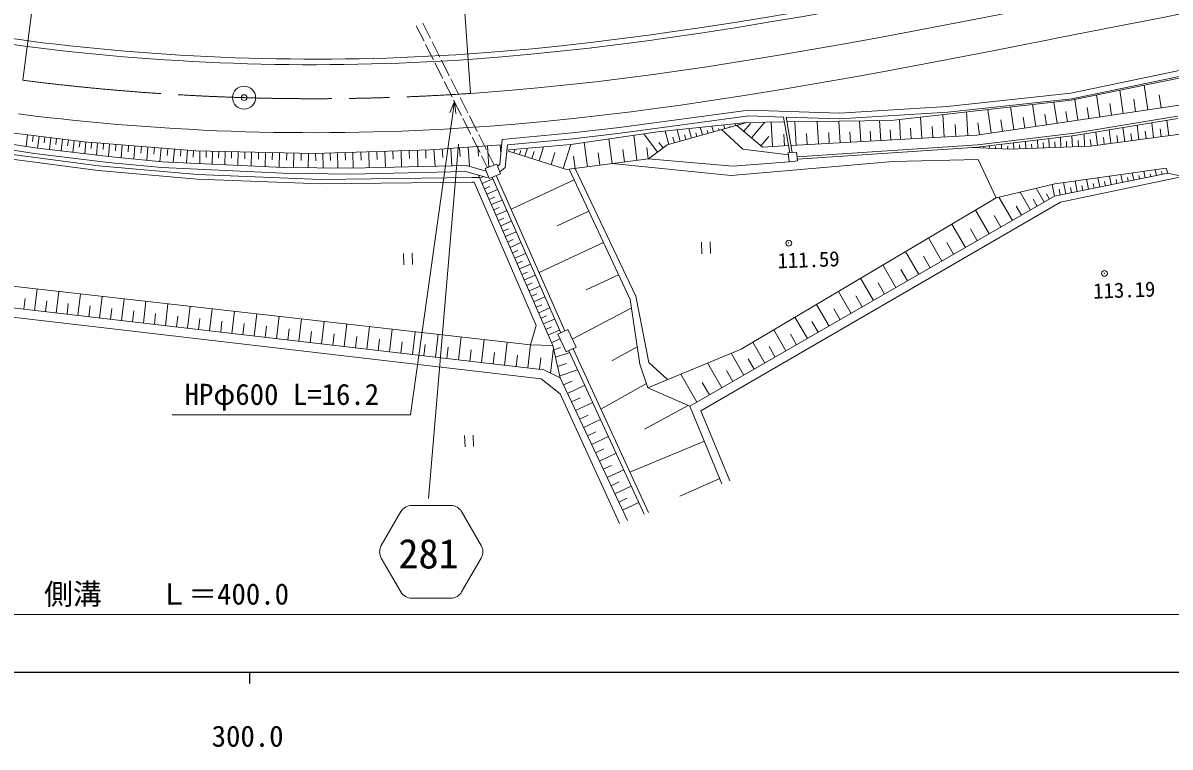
# Model space of a CAD drawing. Units: millimetres, scale not verified. Extents: x 40000 to 680000, y 20000 to 380000.
# Drawn here: x 348370 to 447795, y 198499 to 261269 of the extents above; entities that cross this region are included whole.
import ezdxf
from ezdxf.enums import TextEntityAlignment as Align

# ---------------------------------------------------------------- set-up
doc = ezdxf.new("R2010")
doc.units = ezdxf.units.MM
doc.header["$LTSCALE"] = 1000
doc.header["$PDMODE"] = 32
doc.header["$PDSIZE"] = 500
doc.linetypes.add('CHAIN', pattern=[18.5, 12, -1.5, 3.5, -1.5])
for name, color, linetype, lineweight in [('M-BGD', 7, 'Continuous', 13), ('M-BMK', 2, 'CHAIN', 13), ('M-STR-HTXT', 7, 'Continuous', 13), ('M-STR-STRC', 7, 'Continuous', 13), ('M-TTL-BAND', 7, 'Continuous', 25)]:
    doc.layers.add(name, color=color, linetype=linetype, lineweight=lineweight)
doc.styles.add('ＭＳ ゴシック', font='')
doc.styles.get('ＭＳ ゴシック').set_extended_font_data('MS Gothic')

msp = doc.modelspace()

# ---------------------------------------------------------------- linework, layer by layer
at = {"layer": 'M-BGD'}
for p, q in [((348371, 256299), (352564, 289281)), ((387157, 255162), (385142, 284823)), ((383140, 259679), (382467, 261020)), ((383696, 259910), (383022, 261250)), ((384505, 258301), (383831, 259642)), ((383949, 258071), (383275, 259411)), ((439199, 255173), (459297, 259377)), ((459461, 258739), (439219, 254572)), ((439277, 254678), (459429, 258894)), ((384757, 256463), (384084, 257803)), ((385313, 256693), (384639, 258033)), ((385566, 254855), (384892, 256195)), ((386122, 255085), (385448, 256425)), ((445880, 253732), (445564, 255878)), ((386374, 253247), (385700, 254587)), ((386930, 253477), (386256, 254817)), ((439219, 254572), (423599, 252819)), ((428485, 254021), (439199, 255173)), ((428527, 253522), (439277, 254678)), ((439800, 252836), (439534, 254637)), ((441709, 253117), (441428, 255027)), ((443734, 253416), (443436, 255440)), ((444807, 253574), (444649, 254647)), ((447018, 253900), (446850, 255038)), ((400086, 252212), (411267, 253720)), ((411267, 253720), (419134, 253443)), ((419134, 253443), (428485, 254021)), ((430263, 251503), (430148, 253554)), ((431056, 251547), (450574, 254424)), ((432302, 251731), (432003, 253762)), ((434266, 252020), (433976, 253984)), ((436164, 252300), (435884, 254198)), ((437998, 252570), (437728, 254405)), ((438899, 252703), (438766, 253604)), ((440755, 252977), (440614, 253931)), ((442722, 253266), (442573, 254279)), ((387183, 251638), (386509, 252979)), ((387739, 251869), (387065, 253209)), ((400149, 251716), (411292, 253218)), ((411118, 252637), (403368, 251828)), ((404203, 250699), (411118, 252637)), ((411118, 252637), (410245, 252392)), ((410853, 251879), (411421, 252553)), ((414380, 252684), (411118, 252637)), ((411292, 253218), (414305, 253112)), ((411527, 251311), (412663, 252659)), ((413348, 250555), (413230, 252668)), ((414850, 250012), (414305, 253112)), ((414509, 253105), (419141, 252942)), ((415047, 250047), (414509, 253105)), ((423599, 252819), (414583, 252687)), ((415377, 250668), (415263, 252697)), ((417325, 250778), (417216, 252726)), ((419196, 250882), (419091, 252753)), ((419141, 252942), (428527, 253522)), ((420993, 250983), (420892, 252780)), ((422718, 251080), (422621, 252805)), ((424445, 251177), (424348, 252903)), ((426274, 251279), (426172, 253108)), ((428211, 251388), (428103, 253325)), ((431286, 251581), (431136, 252597)), ((433284, 251875), (433139, 252857)), ((435215, 252160), (435075, 253109)), ((437081, 252435), (436946, 253352)), ((439527, 251706), (448426, 253175)), ((439556, 251508), (448466, 252978)), ((446374, 251332), (446204, 252605)), ((447688, 251507), (447512, 252821)), ((342076, 251585), (349432, 250442)), ((345548, 251965), (353687, 250949)), ((348765, 251563), (348640, 250565)), ((388547, 250260), (387873, 251600)), ((389901, 251165), (395979, 251734)), ((403368, 251828), (395845, 250737)), ((395979, 251734), (400086, 252212)), ((396031, 251237), (400149, 251716)), ((403366, 250074), (402185, 251656)), ((404353, 250741), (404030, 251897)), ((405341, 251018), (405064, 252005)), ((405822, 251153), (405707, 251564)), ((406303, 251288), (406073, 252110)), ((406785, 251422), (406693, 251752)), ((407266, 251557), (407082, 252215)), ((407748, 251692), (407679, 251939)), ((408229, 251827), (408091, 252321)), ((408711, 251962), (408665, 252127)), ((410773, 250321), (408930, 252024)), ((409192, 252097), (409100, 252426)), ((409674, 252232), (409651, 252314)), ((410155, 252367), (410109, 252531)), ((410245, 252392), (412483, 250506)), ((414363, 250612), (414306, 251626)), ((414942, 250644), (431056, 251547)), ((416351, 250723), (416297, 251697)), ((418261, 250830), (418208, 251765)), ((420095, 250933), (420044, 251831)), ((421855, 251031), (421807, 251894)), ((423582, 251128), (423533, 251992)), ((425360, 251228), (425308, 252142)), ((427243, 251333), (427188, 252302)), ((429237, 251445), (429180, 252471)), ((431093, 250705), (439527, 251706)), ((440383, 250580), (440342, 251638)), ((440891, 250599), (451805, 252057)), ((441511, 250682), (441361, 251806)), ((442670, 250837), (442515, 251996)), ((443866, 250997), (443706, 252193)), ((444483, 251079), (444401, 251696)), ((445100, 251161), (444936, 252396)), ((445737, 251247), (445652, 251883)), ((447031, 251419), (446943, 252076)), ((341989, 251092), (349364, 249946)), ((349264, 251501), (349202, 251002)), ((349764, 251439), (349636, 250417)), ((350275, 251375), (350211, 250864)), ((350785, 251311), (350658, 250295)), ((351293, 251248), (351230, 250739)), ((351802, 251184), (351675, 250173)), ((352307, 251121), (352244, 250615)), ((352813, 251058), (352687, 250052)), ((353316, 250995), (353253, 250492)), ((353687, 250949), (363365, 250170)), ((353819, 250938), (353738, 249926)), ((354325, 250897), (354284, 250391)), ((354831, 250857), (354746, 249806)), ((355356, 250814), (355314, 250289)), ((355882, 250772), (355794, 249680)), ((356428, 250728), (356384, 250182)), ((356974, 250684), (356885, 249577)), ((357528, 250640), (357483, 250086)), ((358081, 250595), (357991, 249472)), ((358643, 250550), (358597, 249989)), ((383668, 250273), (389858, 250697)), ((387991, 250030), (387317, 251370)), ((387803, 250556), (387860, 249720)), ((388639, 250614), (388765, 248768)), ((389703, 248992), (389901, 251165)), ((389742, 250689), (389791, 249964)), ((390180, 248724), (390361, 250706)), ((390361, 250706), (396031, 251237)), ((395845, 250737), (390490, 250280)), ((395190, 248650), (395858, 250739)), ((397290, 248794), (397010, 250906)), ((399428, 249078), (399145, 251216)), ((401592, 249365), (401305, 251529)), ((402595, 249498), (404203, 250699)), ((403847, 250434), (403488, 250914)), ((404847, 250879), (404709, 251373)), ((412336, 250629), (413018, 251439)), ((412483, 250506), (414741, 250633)), ((415483, 249650), (431093, 250705)), ((431111, 250506), (439556, 251508)), ((432148, 250410), (432159, 250630)), ((433181, 250362), (433199, 250753)), ((433715, 250337), (433726, 250583)), ((433879, 250329), (440891, 250599)), ((434249, 250343), (434228, 250876)), ((434772, 250363), (434759, 250699)), ((435296, 250384), (435272, 250999)), ((435809, 250403), (435794, 250772)), ((436321, 250423), (436295, 251121)), ((436824, 250442), (436807, 250896)), ((437327, 250462), (437297, 251240)), ((437826, 250481), (437807, 250973)), ((438326, 250500), (438293, 251358)), ((438825, 250520), (438807, 251002)), ((439325, 250539), (439289, 251476)), ((439854, 250559), (439834, 251088)), ((440949, 250607), (440874, 251169)), ((442090, 250759), (442013, 251339)), ((443268, 250917), (443188, 251515)), ((347460, 249853), (354921, 248877)), ((349364, 249946), (355747, 249182)), ((349432, 250442), (355800, 249679)), ((355800, 249679), (360441, 249241)), ((359204, 250505), (359112, 249367)), ((359773, 250459), (359727, 249890)), ((360342, 250413), (360249, 249259)), ((360919, 250367), (360873, 249790)), ((361496, 250320), (361405, 249195)), ((362059, 250275), (362014, 249712)), ((362622, 250230), (362534, 249141)), ((363166, 250186), (363122, 249641)), ((363365, 250170), (373595, 249943)), ((363712, 250162), (363688, 249085)), ((364250, 250150), (364238, 249612)), ((364789, 250138), (364764, 249033)), ((365341, 250126), (365329, 249574)), ((365894, 250114), (365869, 248980)), ((366460, 250101), (366448, 249535)), ((367027, 250089), (367001, 248926)), ((367608, 250076), (367596, 249495)), ((368190, 250063), (368163, 248870)), ((368786, 250050), (368773, 249454)), ((369382, 250037), (369355, 248813)), ((369994, 250023), (369981, 249411)), ((370606, 250010), (370578, 248754)), ((371234, 249996), (371220, 249368)), ((371861, 249982), (371833, 248727)), ((372489, 249968), (372475, 249341)), ((373116, 249954), (373088, 248712)), ((373595, 249943), (383668, 250273)), ((373737, 249948), (373757, 249327)), ((374358, 249968), (374400, 248696)), ((374994, 249989), (375015, 249353)), ((375631, 250010), (375674, 248680)), ((376296, 250032), (376318, 249367)), ((376961, 250054), (377006, 248672)), ((377652, 250076), (377674, 249386)), ((378342, 250099), (378388, 248705)), ((379039, 250122), (379062, 249425)), ((379736, 250145), (379782, 248738)), ((380439, 250168), (380462, 249464)), ((381143, 250191), (381189, 248772)), ((381852, 250214), (381875, 249504)), ((382561, 250237), (382608, 248806)), ((383277, 250260), (383301, 249545)), ((383992, 250295), (384092, 248841)), ((384720, 250345), (384770, 249618)), ((385447, 250395), (385551, 248876)), ((386207, 250447), (386259, 249687)), ((386967, 250499), (387081, 248827)), ((388648, 248723), (388126, 249762)), ((389210, 248941), (388682, 249992)), ((390453, 250164), (390490, 250280)), ((390453, 250164), (395488, 248555)), ((390929, 250012), (391030, 250327)), ((391406, 249859), (391519, 250215)), ((391882, 249707), (392109, 250419)), ((392491, 249512), (392686, 250122)), ((393101, 249318), (393490, 250537)), ((394145, 248984), (394479, 250029)), ((396234, 248654), (396094, 249710)), ((398359, 248936), (398217, 250005)), ((400510, 249221), (400367, 250303)), ((402571, 249495), (402441, 250474)), ((414724, 249824), (410773, 250321)), ((415428, 250075), (414705, 249996)), ((414705, 249996), (414788, 249233)), ((415511, 249312), (415428, 250075)), ((415496, 249451), (431111, 250506)), ((430695, 250477), (433879, 250329)), ((431150, 250456), (431152, 250510)), ((431649, 250433), (431652, 250507)), ((432665, 250386), (432672, 250544)), ((347401, 249457), (354878, 248479)), ((354921, 248877), (363497, 248126)), ((355747, 249182), (360405, 248742)), ((360405, 248742), (370901, 248238)), ((360441, 249241), (370916, 248738)), ((370916, 248738), (376776, 248667)), ((376776, 248667), (386804, 248905)), ((386804, 248905), (388531, 248417)), ((388443, 248643), (389443, 249031)), ((388773, 247796), (388443, 248643)), ((389443, 249031), (389772, 248184)), ((389513, 248850), (389703, 248992)), ((389701, 248367), (390180, 248724)), ((395488, 248555), (402595, 249498)), ((395709, 248584), (400990, 237293)), ((401478, 237580), (396234, 248654)), ((399428, 249078), (409748, 248039)), ((409909, 248863), (402571, 249495)), ((409748, 248039), (423807, 249264)), ((414788, 249233), (409909, 248863)), ((414788, 249233), (415511, 249312)), ((423807, 249264), (431176, 249436)), ((432716, 246105), (431176, 249436)), ((447469, 248684), (437800, 247327)), ((447589, 248254), (447469, 248684)), ((354878, 248479), (363471, 247727)), ((363471, 247727), (374196, 247310)), ((363497, 248126), (374201, 247710)), ((370901, 248238), (376779, 248167)), ((374201, 247710), (387267, 247869)), ((376779, 248167), (386741, 248404)), ((386741, 248404), (388578, 247884)), ((387267, 247869), (387642, 247878)), ((387642, 247878), (387951, 247881)), ((387951, 247881), (387859, 248087)), ((387951, 247881), (394312, 233304)), ((387982, 247811), (388318, 247958)), ((388181, 247353), (389090, 247749)), ((388578, 247884), (388716, 247940)), ((389772, 248184), (388773, 247796)), ((389026, 247894), (394983, 234397)), ((389400, 248039), (395345, 234566)), ((396133, 247678), (390684, 245130)), ((447589, 248254), (437789, 246257)), ((438307, 245739), (448894, 247963)), ((439750, 246656), (439563, 247575)), ((440730, 246856), (440555, 247714)), ((441710, 247056), (441548, 247853)), ((442690, 247255), (442540, 247992)), ((443180, 247355), (443111, 247694)), ((443670, 247455), (443532, 248132)), ((444160, 247555), (444097, 247863)), ((444650, 247655), (444524, 248271)), ((445140, 247755), (445083, 248033)), ((445630, 247855), (445516, 248410)), ((446119, 247954), (446069, 248202)), ((446609, 248054), (446508, 248549)), ((447099, 248154), (447049, 248402)), ((448894, 247963), (447589, 248254)), ((374196, 247310), (387274, 247469)), ((387274, 247469), (387480, 247474)), ((387480, 247474), (392857, 235033)), ((388381, 246894), (388838, 247093)), ((388581, 246436), (389494, 246834)), ((437800, 247327), (432716, 246105)), ((435687, 245046), (434790, 246604)), ((436890, 245739), (436197, 246942)), ((437791, 246257), (437583, 247275)), ((438281, 246357), (438181, 246846)), ((438771, 246457), (438571, 247435)), ((439260, 246557), (439167, 247016)), ((440240, 246756), (440153, 247185)), ((441220, 246956), (441139, 247355)), ((442200, 247156), (442125, 247524)), ((388781, 245978), (389240, 246178)), ((388981, 245519), (389898, 245919)), ((437789, 246257), (406178, 228044)), ((407129, 227654), (438307, 245739)), ((432716, 246105), (410618, 232999)), ((434129, 244148), (432967, 246166)), ((436289, 245392), (435942, 245994)), ((437340, 245998), (437081, 246448)), ((389182, 245059), (389642, 245260)), ((389383, 244599), (390303, 245001)), ((397407, 244954), (394682, 243679)), ((432111, 242985), (430925, 245044)), ((434908, 244597), (434459, 245376)), ((389585, 244137), (390047, 244339)), ((389786, 243675), (390710, 244078)), ((430053, 241799), (428882, 243832)), ((433120, 243567), (432539, 244576)), ((288527, 243432), (393511, 231198)), ((389989, 243211), (390453, 243414)), ((390191, 242747), (391119, 243152)), ((428021, 240629), (426865, 242635)), ((431082, 242392), (430489, 243422)), ((289319, 242534), (393281, 230420)), ((390394, 242281), (390860, 242485)), ((390598, 241815), (391530, 242222)), ((398681, 242229), (393113, 239625)), ((407177, 242263), (407212, 241263)), ((407961, 241289), (407927, 242288)), ((429037, 241214), (428451, 242230)), ((381358, 241295), (381392, 240295)), ((382141, 240321), (382107, 241321)), ((390802, 241348), (391270, 241552)), ((391006, 240880), (391942, 241288)), ((391211, 240410), (391681, 240615)), ((426014, 239473), (424873, 241454)), ((427017, 240051), (426439, 241054)), ((391416, 239940), (392356, 240350)), ((391622, 239468), (392094, 239674)), ((424033, 238331), (422906, 240287)), ((425024, 238902), (424453, 239892)), ((391828, 238997), (392771, 239408)), ((392034, 238523), (392508, 238730)), ((399984, 239445), (397199, 238143)), ((422077, 237204), (420965, 239136)), ((423055, 237768), (422492, 238746)), ((349382, 236341), (349599, 238206)), ((351254, 236122), (351473, 237995)), ((353133, 235903), (353352, 237782)), ((392241, 238049), (393188, 238463)), ((392449, 237574), (392924, 237781)), ((420146, 236092), (419047, 237998)), ((348449, 236449), (348558, 237382)), ((350318, 236232), (350427, 237168)), ((352194, 236013), (352303, 236952)), ((354076, 235794), (354186, 236736)), ((355019, 235684), (355239, 237569)), ((356911, 235463), (357132, 237355)), ((358810, 235242), (359032, 237141)), ((360716, 235020), (360938, 236925)), ((362628, 234797), (362851, 236709)), ((392656, 237098), (393608, 237513)), ((392865, 236620), (393342, 236829)), ((400990, 237293), (401837, 231688)), ((402617, 231846), (401478, 237580)), ((418239, 234993), (417155, 236876)), ((421112, 236648), (420555, 237614)), ((355965, 235573), (356075, 236520)), ((357861, 235353), (357971, 236302)), ((359763, 235131), (359874, 236084)), ((361672, 234908), (361784, 235865)), ((363588, 234685), (363700, 235645)), ((364547, 234573), (364771, 236492)), ((366473, 234349), (366698, 236275)), ((368406, 234124), (368631, 236056)), ((370345, 233898), (370571, 235837)), ((393073, 236143), (394028, 236559)), ((393282, 235663), (393762, 235872)), ((401101, 236555), (395982, 233871)), ((416357, 233909), (415286, 235767)), ((419193, 235542), (418643, 236496)), ((365510, 234461), (365622, 235424)), ((367439, 234236), (367552, 235203)), ((369375, 234011), (369488, 234980)), ((371318, 233784), (371432, 234757)), ((372291, 233671), (372518, 235617)), ((374245, 233443), (374472, 235396)), ((376204, 233215), (376433, 235175)), ((378171, 232986), (378401, 234953)), ((380145, 232756), (380375, 234730)), ((392857, 235033), (392359, 233376)), ((393492, 235183), (394451, 235602)), ((393702, 234702), (394183, 234912)), ((394736, 234281), (395601, 234686)), ((395601, 234686), (396319, 233151)), ((414498, 232838), (413441, 234673)), ((417298, 234451), (416756, 235392)), ((373268, 233557), (373382, 234534)), ((375224, 233329), (375339, 234309)), ((377188, 233100), (377303, 234084)), ((379158, 232871), (379273, 233858)), ((382126, 232525), (382357, 234506)), ((384114, 232293), (384345, 234281)), ((386108, 232061), (386341, 234056)), ((388110, 231828), (388343, 233829)), ((393912, 234220), (394875, 234640)), ((394197, 233567), (394922, 233883)), ((395454, 232746), (394736, 234281)), ((415427, 233373), (414892, 234302)), ((381135, 232640), (381251, 233631)), ((383120, 232409), (383236, 233403)), ((385111, 232177), (385227, 233174)), ((387109, 231944), (387226, 232945)), ((389114, 231711), (389231, 232715)), ((390119, 231593), (390353, 233602)), ((392128, 231359), (392362, 233368)), ((394101, 230908), (394363, 233073)), ((394933, 230499), (394312, 233304)), ((394392, 232944), (394953, 233125)), ((394534, 232304), (395761, 232701)), ((396319, 233151), (395454, 232746)), ((395690, 232856), (402211, 218693)), ((396053, 233023), (402585, 218837)), ((401608, 233202), (399425, 231976)), ((410618, 232999), (402534, 229649)), ((412663, 231780), (411619, 233592)), ((413580, 232309), (413052, 233227)), ((391123, 231476), (391240, 232481)), ((393132, 231242), (393249, 232247)), ((394715, 231486), (395485, 231736)), ((401837, 231688), (402534, 229649)), ((404230, 230352), (402617, 231846)), ((408946, 229639), (407706, 231792)), ((410851, 230736), (409754, 232641)), ((411757, 231258), (411235, 232164)), ((393511, 231198), (394933, 230499)), ((394896, 230669), (396448, 231209)), ((406793, 228399), (405391, 230833)), ((409899, 230188), (409350, 231140)), ((394948, 229107), (393281, 230420)), ((394933, 230499), (400768, 218134)), ((395213, 229907), (395977, 230224)), ((395567, 229156), (397067, 229864)), ((402409, 230014), (398459, 227798)), ((407870, 229019), (407250, 230096)), ((400086, 217870), (394948, 229107)), ((395918, 228413), (396661, 228764)), ((406178, 228044), (402534, 229649)), ((396268, 227670), (397755, 228371)), ((406023, 228113), (402250, 226057)), ((406178, 228044), (408960, 221306)), ((396616, 226934), (397352, 227281)), ((396963, 226198), (398436, 226892)), ((409638, 221568), (407129, 227654)), ((397307, 225468), (398037, 225812)), ((386652, 225514), (386686, 224515)), ((387436, 224540), (387401, 225540)), ((397652, 224739), (399110, 225427)), ((407434, 225003), (400974, 222335)), ((397993, 224016), (398715, 224357)), ((398333, 223294), (399779, 223975)), ((398671, 222578), (399387, 222915)), ((399009, 221862), (400441, 222537)), ((408768, 221773), (405308, 220239)), ((399344, 221153), (400053, 221487)), ((399678, 220443), (401097, 221113)), ((400010, 219741), (400712, 220072)), ((400341, 219038), (401746, 219701))]:
    msp.add_line(p, q, dxfattribs=at)
for points in [[(422315, 263487), (419307, 262890), (416288, 262355), (413265, 261838), (410239, 261343), (407209, 260872), (404175, 260429), (402588, 260209)], [(344123, 260404), (346626, 260038), (348867, 259706)], [(402588, 260209), (400080, 259880), (397569, 259574), (395055, 259293), (392538, 259038), (390018, 258811), (387496, 258615), (387082, 258586)], [(394312, 233304), (392359, 233376), (286934, 245286)]]:
    msp.add_lwpolyline(points, dxfattribs=at)
msp.add_circle((367536, 254793), 1000, dxfattribs=at)
msp.add_arc((373722, 455187), 197055, 262.75364, 273.88747, dxfattribs=at)
for p in [(367536, 254793), (414750, 242182), (442112, 239556)]:
    msp.add_point(p, dxfattribs=at)
at = {"layer": 'M-BMK'}
for points in [[(436552, 262687), (431865, 261773), (427176, 260870), (422772, 260043)], [(422772, 260043), (419755, 259492), (416736, 258956), (413713, 258440), (410687, 257945), (407657, 257474), (404623, 257031), (403037, 256811)], [(403037, 256811), (400528, 256482), (398017, 256176), (395503, 255895), (392986, 255640), (390466, 255413), (387944, 255216), (387157, 255161)]]:
    msp.add_lwpolyline(points, dxfattribs=at)
for start, end in [(262.75368, 267.00266), (267.00266, 272.73216), (272.73216, 273.88758)]:
    msp.add_arc((373598, 454701), 200000, start, end, dxfattribs=at)
at = {"layer": 'M-STR-HTXT'}
for p, q in [((385770, 254448), (381973, 227308)), ((385770, 254448), (385384, 253493)), ((385770, 254448), (385879, 253423)), ((381973, 227308), (361310, 227308)), ((553959, 210000), (172285, 210000))]:
    msp.add_line(p, q, dxfattribs=at)
at = {"layer": 'M-STR-STRC'}
for p, q in [((438108, 259965), (443276, 260977)), ((437123, 259773), (438108, 259965)), ((386131, 250747), (383519, 220035)), ((381132, 218904), (379431, 215958)), ((385462, 219440), (382060, 219440)), ((388090, 215958), (386390, 218904)), ((379431, 214887), (381132, 211941)), ((386390, 211941), (388090, 214887)), ((385462, 211405), (382060, 211405))]:
    msp.add_line(p, q, dxfattribs=at)
for points in [[(443275, 260977), (446436, 261603), (449595, 262239), (452751, 262890), (455902, 263559), (459050, 264251), (462191, 264969), (462840, 265121)], [(422199, 262957), (419183, 262405), (416163, 261870), (413141, 261354), (410115, 260859), (407085, 260388), (404050, 259945), (402464, 259725)], [(343999, 259920), (346502, 259554), (348742, 259222)], [(402464, 259725), (399956, 259396), (397444, 259090), (394930, 258808), (392413, 258554), (389894, 258327), (387372, 258130), (386958, 258101)], [(437123, 259773), (432435, 258860), (427746, 257957), (423342, 257129)], [(423342, 257129), (420326, 256578), (417306, 256043), (414284, 255526), (411258, 255031), (408228, 254561), (405193, 254117), (403607, 253898)], [(403607, 253898), (401099, 253568), (398587, 253262), (396073, 252981), (393556, 252726), (391037, 252500), (388515, 252303), (387357, 252222)]]:
    msp.add_lwpolyline(points, dxfattribs=at)
for centre, radius, start, end in [((373598, 454703), 197055, 262.75364, 273.88747), ((373598, 454703), 202948, 262.75364, 273.88747), ((382060, 218368), 1071, 90, 150), ((385462, 218368), 1071, 30, 90), ((380359, 215422), 1071, 150, 210), ((387163, 215422), 1071, 330, 30), ((382060, 212476), 1071, 210, 270), ((385462, 212476), 1071, 270, 330)]:
    msp.add_arc(centre, radius, start, end, dxfattribs=at)
at = {"layer": 'M-TTL-BAND'}
for p, q in [((40000, 205000), (579000, 205000)), ((368000, 205000), (368000, 204000))]:
    msp.add_line(p, q, dxfattribs=at)

# ---------------------------------------------------------------- texts
at = {"layer": 'M-BGD', "style": 'ＭＳ ゴシック'}
for s, p in [('111.59', (413771, 240653)), ('113.19', (441133, 238026))]:
    msp.add_text(s, height=1320, rotation=1.967, dxfattribs=at).set_placement(p, align=Align.MIDDLE_LEFT)
at = {"layer": 'M-STR-HTXT', "style": 'ＭＳ ゴシック'}
for s, p in [('HPφ600 L=16.2', (362386, 227608)), ('側溝\u3000\u3000Ｌ＝400.0', (350198, 210300))]:
    msp.add_text(s, height=1833, dxfattribs=at).set_placement(p, align=Align.BOTTOM_LEFT)
at = {"layer": 'M-STR-STRC', "style": 'ＭＳ ゴシック'}
msp.add_text('281', height=2566, dxfattribs=at).set_placement((383525, 215265), align=Align.MIDDLE_CENTER)
at = {"layer": 'M-TTL-BAND', "style": 'ＭＳ ゴシック'}
msp.add_text('300.0', height=1833, dxfattribs=at).set_placement((367844, 199445), align=Align.MIDDLE_CENTER)

doc.saveas('drawing.dxf')
